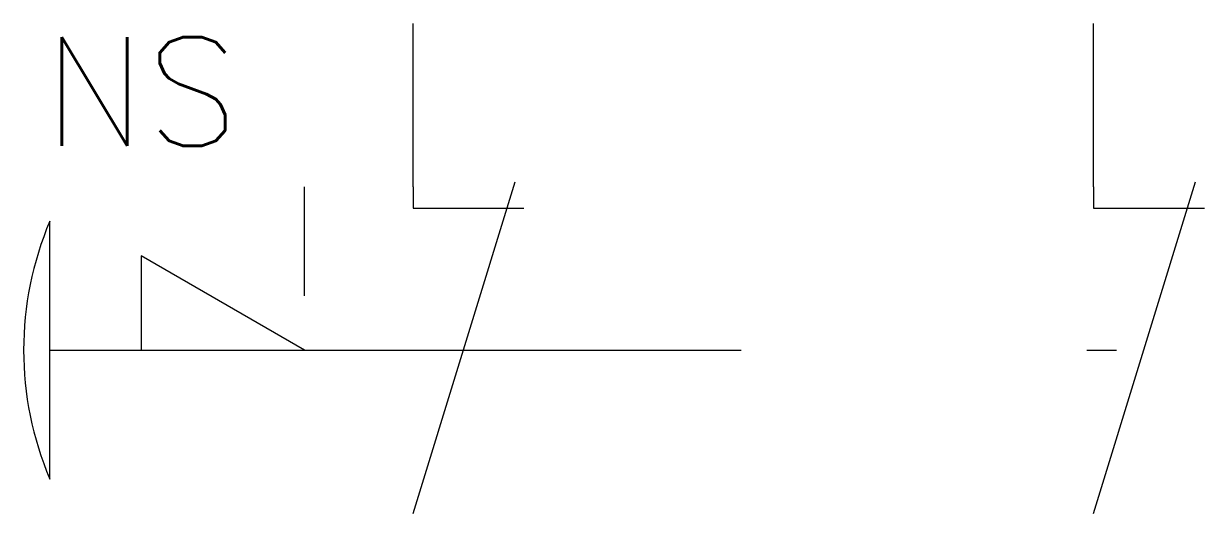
# Model space of a CAD drawing. Header units: millimetres. Extents: x 4.1 to 25.8, y 5.6 to 14.6.
import ezdxf
from ezdxf.enums import TextEntityAlignment as Align

# ---------------------------------------------------------------- set-up
doc = ezdxf.new("R2010")
doc.units = ezdxf.units.MM
doc.header["$MEASUREMENT"] = 0
doc.linetypes.add('DASHED', pattern=[19.05, 12.7, -6.35])
doc.styles.add('T20', font='ROMANS.SHX', dxfattribs={"height": 2})

msp = doc.modelspace()

# ---------------------------------------------------------------- linework, layer by layer
for p, q in [((11.25, 11.555), (11.25, 14.555)), ((23.75, 11.555), (23.75, 14.555)), ((9.25, 9.555), (9.25, 11.555)), ((11.25, 5.555), (13.121, 11.649)), ((23.75, 5.555), (25.621, 11.65)), ((4.572, 6.185), (4.572, 10.924))]:
    msp.add_line(p, q)
at = {"linetype": 'DASHED'}
msp.add_line((4.572, 8.555), (24.171, 8.555), dxfattribs=at)
for points in [[(11.25, 11.555), (11.25, 11.161), (13.284, 11.161)], [(23.75, 11.555), (23.75, 11.162), (25.784, 11.162)], [(9.25, 8.555), (6.25, 10.287), (6.25, 8.555)]]:
    msp.add_lwpolyline(points)
msp.add_arc((10.171, 8.555), 6.079, 157.0575, 202.9425)

# ---------------------------------------------------------------- texts
at = {"color": 7, "style": 'T20'}
msp.add_attdef('NS', text='', height=2, dxfattribs=at).set_placement((6.25, 12.307), align=Align.CENTER)

doc.saveas('drawing.dxf')
